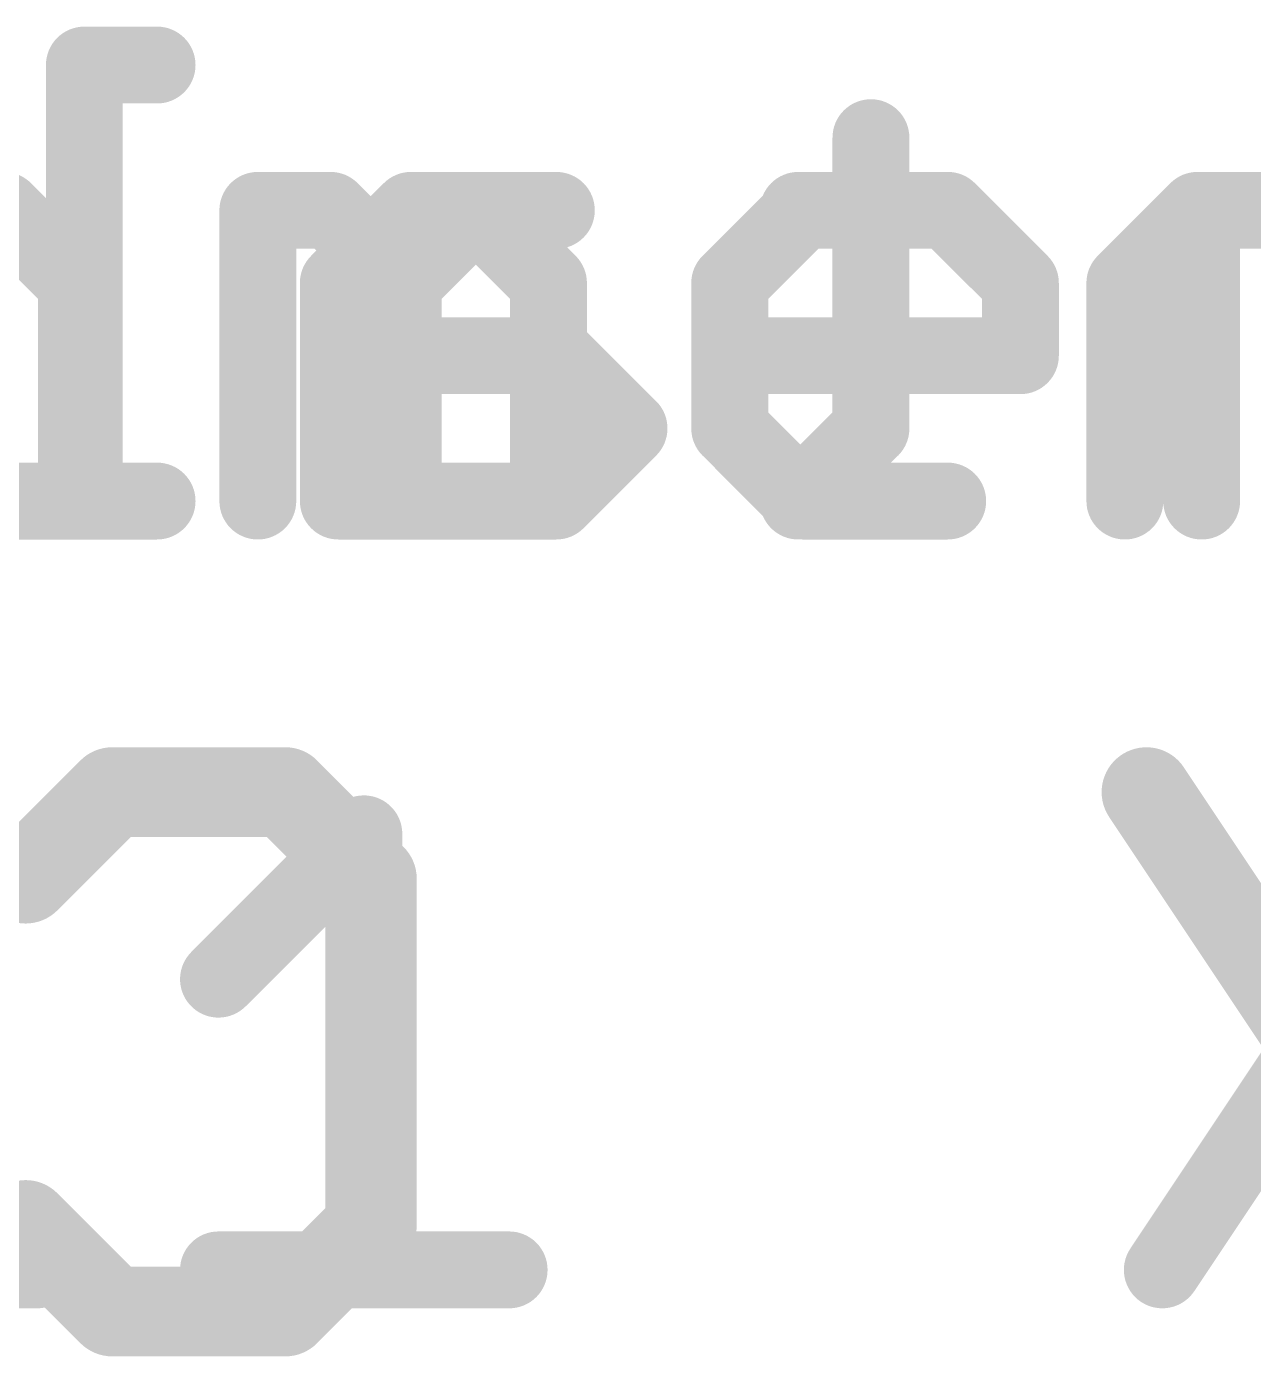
# Model space of a CAD drawing. Extents: x -34 to 73, y -25 to 33.
# Drawn here: x 10.184 to 12.616, y 18.574 to 21.21 of the extents above; entities that cross this region are included whole.
import ezdxf

# ---------------------------------------------------------------- set-up
doc = ezdxf.new("R2010")
doc.units = 0
doc.layers.add('21', color=41, linetype='CONTINUOUS')
doc.layers.add('22', color=40, linetype='CONTINUOUS')

msp = doc.modelspace()

# ---------------------------------------------------------------- linework, layer by layer
at = {"layer": '21', "const_width": 0.1524}
for points in [[(9.7068, 20.8454), (10.139, 20.8454)], [(10.139, 20.8454), (10.2831, 20.7014)], [(10.6424, 20.2692), (10.6424, 20.8454)], [(10.6424, 20.8454), (10.7864, 20.8454)], [(10.7864, 20.8454), (10.9305, 20.7014)], [(10.9305, 20.7014), (11.0745, 20.8454)], [(11.0745, 20.8454), (11.2186, 20.7014)], [(11.5779, 20.7014), (11.7219, 20.8454)], [(11.7219, 20.8454), (12.01, 20.8454)], [(12.01, 20.8454), (12.1541, 20.7014)], [(12.5134, 20.2692), (12.5134, 20.8454)], [(12.5134, 20.8454), (12.9456, 20.8454)], [(10.2831, 20.7014), (10.2831, 20.2692)], [(10.9305, 20.7014), (10.9305, 20.2692)], [(11.2186, 20.7014), (11.2186, 20.2692)], [(11.5779, 20.4133), (11.5779, 20.7014)], [(12.1541, 20.7014), (12.1541, 20.5573)], [(12.1541, 20.5573), (11.5779, 20.5573)], [(11.7219, 20.2692), (11.5779, 20.4133)], [(12.01, 20.2692), (11.7219, 20.2692)], [(10.5644, 19.3214), (10.8525, 19.6095)], [(10.8525, 19.6095), (10.8525, 18.7452)], [(12.4354, 18.7452), (13.0117, 19.6095)], [(9.6289, 18.7452), (10.2051, 18.7452)], [(10.5644, 18.7452), (11.1406, 18.7452)]]:
    msp.add_lwpolyline(points, dxfattribs=at)
at = {"layer": '21', "const_width": 0.0762}
for points in [[(10.1659, 20.8724, 1), (10.1121, 20.8185)], [(10.139, 20.8073, 1), (10.139, 20.8835)], [(10.6805, 20.8454, 1), (10.6043, 20.8454)], [(10.6424, 20.8835, 1), (10.6424, 20.8073)], [(10.8134, 20.8724, 1), (10.7595, 20.8185)], [(10.7864, 20.8073, 1), (10.7864, 20.8835)], [(11.1015, 20.8724, 1), (11.0476, 20.8185)], [(11.1015, 20.8185, 1), (11.0476, 20.8724)], [(11.7219, 20.8835, 1), (11.7219, 20.8073)], [(11.7489, 20.8185, 1), (11.695, 20.8724)], [(12.037, 20.8724, 1), (11.9831, 20.8185)], [(12.01, 20.8073, 1), (12.01, 20.8835)], [(12.5515, 20.8454, 1), (12.4753, 20.8454)], [(12.5134, 20.8835, 1), (12.5134, 20.8073)], [(10.3212, 20.7014, 1), (10.245, 20.7014)], [(10.9686, 20.7014, 1), (10.8924, 20.7014)], [(11.2567, 20.7014, 1), (11.1805, 20.7014)], [(11.616, 20.7014, 1), (11.5398, 20.7014)], [(12.1922, 20.7014, 1), (12.116, 20.7014)], [(10.2561, 20.6744, 1), (10.31, 20.7283)], [(10.9035, 20.7283, 1), (10.9574, 20.6744)], [(10.9035, 20.6744, 1), (10.9574, 20.7283)], [(11.1916, 20.6744, 1), (11.2455, 20.7283)], [(11.5509, 20.7283, 1), (11.6048, 20.6744)], [(12.1272, 20.6744, 1), (12.181, 20.7283)], [(11.5779, 20.5954, 1), (11.5779, 20.5192)], [(12.1541, 20.5192, 1), (12.1541, 20.5954)], [(12.116, 20.5573, 1), (12.1922, 20.5573)], [(11.6048, 20.4402, 1), (11.5509, 20.3863)], [(11.5398, 20.4133, 1), (11.616, 20.4133)], [(11.7219, 20.3073, 1), (11.7219, 20.2311)], [(11.695, 20.2423, 1), (11.7489, 20.2961)], [(12.01, 20.2311, 1), (12.01, 20.3073)], [(10.245, 20.2692, 1), (10.3212, 20.2692)], [(10.6043, 20.2692, 1), (10.6805, 20.2692)], [(10.8924, 20.2692, 1), (10.9686, 20.2692)], [(11.1805, 20.2692, 1), (11.2567, 20.2692)], [(12.4753, 20.2692, 1), (12.5515, 20.2692)], [(10.8906, 19.6095, 1), (10.8144, 19.6095)], [(10.8795, 19.5826, 1), (10.8256, 19.6365)], [(10.5375, 19.3484, 1), (10.5913, 19.2945)], [(10.2051, 18.7071, 1), (10.2051, 18.7833)], [(10.5644, 18.7833, 1), (10.5644, 18.7071)], [(11.1406, 18.7071, 1), (11.1406, 18.7833)], [(12.4037, 18.7663, 1), (12.4671, 18.7241)], [(10.8144, 18.7452, 1), (10.8906, 18.7452)]]:
    msp.add_lwpolyline(points, format="xyb", dxfattribs=at)
at = {"layer": '22'}
for points, const_width in [([(10.4427, 21.1335), (10.2986, 21.1335)], 0.1524), ([(10.2986, 21.1335), (10.2986, 20.2692)], 0.1524), ([(11.8578, 20.9895), (11.8578, 20.4133)], 0.1524), ([(10.946, 20.8454), (10.802, 20.7014)], 0.1524), ([(11.2342, 20.8454), (10.946, 20.8454)], 0.1524), ([(12.0019, 20.8454), (11.7138, 20.8454)], 0.1524), ([(12.5052, 20.8454), (12.3612, 20.7014)], 0.1524), ([(12.9374, 20.8454), (12.5052, 20.8454)], 0.1524), ([(10.802, 20.7014), (10.802, 20.2692)], 0.1524), ([(12.3612, 20.7014), (12.3612, 20.2692)], 0.1524), ([(11.2342, 20.5573), (10.802, 20.5573)], 0.1524), ([(11.3782, 20.4133), (11.2342, 20.5573)], 0.1524), ([(11.2342, 20.2692), (11.3782, 20.4133)], 0.1524), ([(11.8578, 20.4133), (11.7138, 20.2692)], 0.1524), ([(10.4427, 20.2692), (10.1546, 20.2692)], 0.1524), ([(10.802, 20.2692), (11.2342, 20.2692)], 0.1524), ([(10.1821, 19.5206), (10.3537, 19.6922)], 0.1778), ([(10.3537, 19.6922), (10.6969, 19.6922)], 0.1778), ([(10.6969, 19.6922), (10.8685, 19.5206)], 0.1778), ([(13.0904, 18.6626), (12.404, 19.6922)], 0.1778), ([(10.8685, 19.5206), (10.8685, 18.8342)], 0.1778), ([(10.3537, 18.6626), (10.1821, 18.8342)], 0.1778), ([(10.8685, 18.8342), (10.6969, 18.6626)], 0.1778), ([(10.6969, 18.6626), (10.3537, 18.6626)], 0.1778)]:
    msp.add_lwpolyline(points, dxfattribs=dict(at, const_width=const_width))
for points, const_width in [([(10.2986, 21.1716, 1), (10.2986, 21.0954)], 0.0762), ([(10.3367, 21.1335, 1), (10.2605, 21.1335)], 0.0762), ([(10.4427, 21.0954, 1), (10.4427, 21.1716)], 0.0762), ([(11.8959, 20.9895, 1), (11.8197, 20.9895)], 0.0762), ([(10.946, 20.8835, 1), (10.946, 20.8073)], 0.0762), ([(10.973, 20.8185, 1), (10.9191, 20.8724)], 0.0762), ([(11.2342, 20.8073, 1), (11.2342, 20.8835)], 0.0762), ([(11.7138, 20.8835, 1), (11.7138, 20.8073)], 0.0762), ([(12.0019, 20.8073, 1), (12.0019, 20.8835)], 0.0762), ([(12.5052, 20.8835, 1), (12.5052, 20.8073)], 0.0762), ([(12.5322, 20.8185, 1), (12.4783, 20.8724)], 0.0762), ([(10.8401, 20.7014, 1), (10.7639, 20.7014)], 0.0762), ([(12.3993, 20.7014, 1), (12.3231, 20.7014)], 0.0762), ([(10.775, 20.7283, 1), (10.8289, 20.6744)], 0.0762), ([(12.3342, 20.7283, 1), (12.3881, 20.6744)], 0.0762), ([(10.802, 20.5954, 1), (10.802, 20.5192)], 0.0762), ([(11.2611, 20.5843, 1), (11.2072, 20.5304)], 0.0762), ([(11.2342, 20.5192, 1), (11.2342, 20.5954)], 0.0762), ([(11.4052, 20.3863, 1), (11.3513, 20.4402)], 0.0762), ([(11.8848, 20.3863, 1), (11.8309, 20.4402)], 0.0762), ([(11.3513, 20.3863, 1), (11.4052, 20.4402)], 0.0762), ([(11.8197, 20.4133, 1), (11.8959, 20.4133)], 0.0762), ([(10.1546, 20.3073, 1), (10.1546, 20.2311)], 0.0762), ([(10.4427, 20.2311, 1), (10.4427, 20.3073)], 0.0762), ([(10.802, 20.3073, 1), (10.802, 20.2311)], 0.0762), ([(11.2072, 20.2961, 1), (11.2611, 20.2423)], 0.0762), ([(11.2342, 20.2311, 1), (11.2342, 20.3073)], 0.0762), ([(11.6868, 20.2961, 1), (11.7407, 20.2423)], 0.0762), ([(10.2605, 20.2692, 1), (10.3367, 20.2692)], 0.0762), ([(10.7639, 20.2692, 1), (10.8401, 20.2692)], 0.0762), ([(12.3231, 20.2692, 1), (12.3993, 20.2692)], 0.0762), ([(10.3537, 19.7367, 1), (10.3537, 19.6478)], 0.0889), ([(10.3852, 19.6608, 1), (10.3223, 19.7237)], 0.0889), ([(10.7284, 19.7237, 1), (10.6655, 19.6608)], 0.0889), ([(10.6969, 19.6478, 1), (10.6969, 19.7367)], 0.0889), ([(12.441, 19.7169, 1), (12.367, 19.6676)], 0.0889), ([(10.1507, 19.5521, 1), (10.2136, 19.4892)], 0.0889), ([(10.913, 19.5206, 1), (10.8241, 19.5206)], 0.0889), ([(10.8371, 19.4892, 1), (10.8999, 19.5521)], 0.0889), ([(10.2136, 18.8657, 1), (10.1507, 18.8028)], 0.0889), ([(10.8999, 18.8028, 1), (10.8371, 18.8657)], 0.0889), ([(10.8241, 18.8342, 1), (10.913, 18.8342)], 0.0889), ([(10.3537, 18.7071, 1), (10.3537, 18.6182)], 0.0889), ([(10.6969, 18.6182, 1), (10.6969, 18.7071)], 0.0889), ([(10.3223, 18.6312, 1), (10.3852, 18.6941)], 0.0889), ([(10.6655, 18.6941, 1), (10.7284, 18.6312)], 0.0889)]:
    msp.add_lwpolyline(points, format="xyb", dxfattribs=dict(at, const_width=const_width))

doc.saveas('drawing.dxf')
